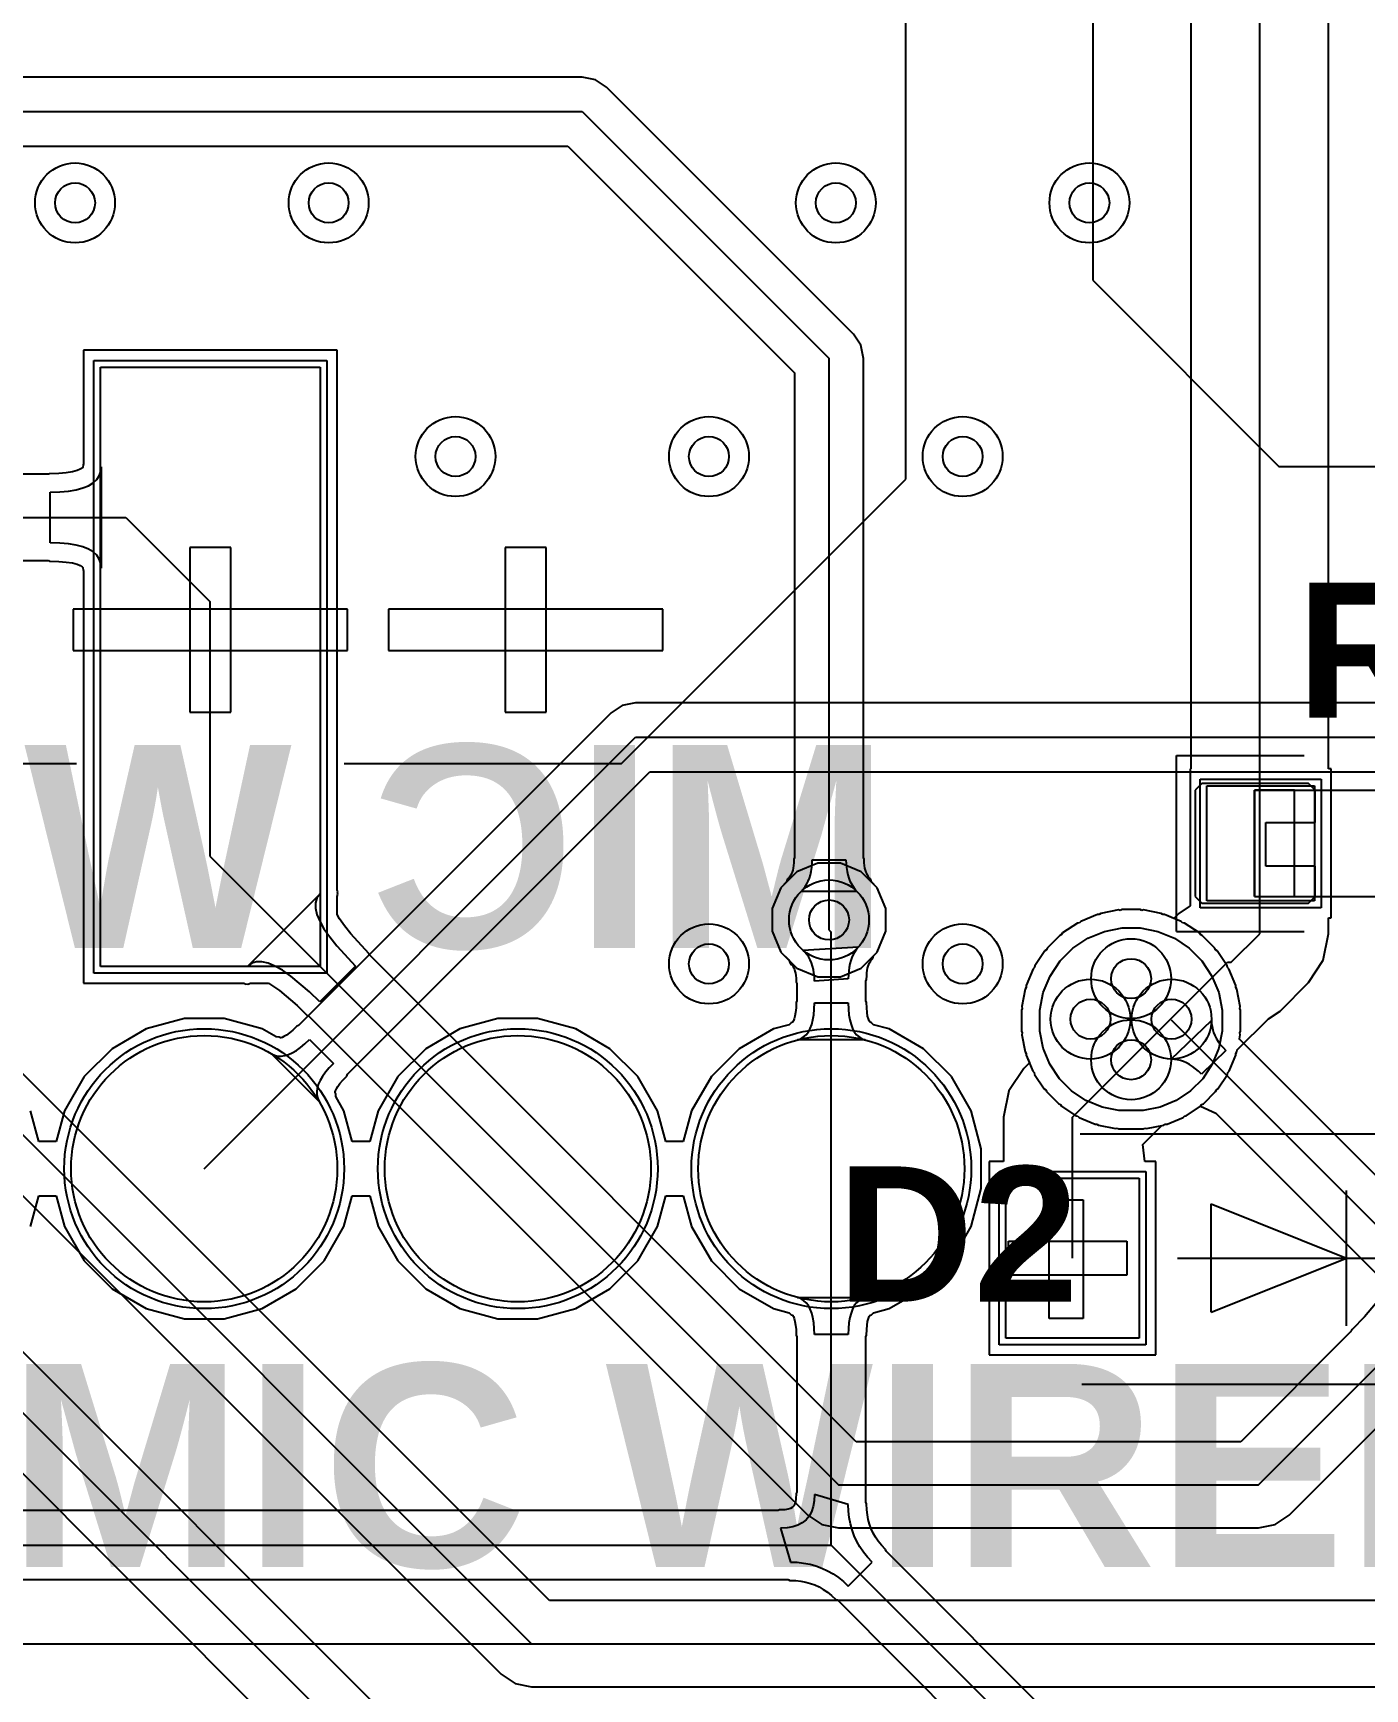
# Model space of a CAD drawing. Extents: x -53 to 82, y -68 to 38.
# Drawn here: x 57.34 to 67.35, y 6.24 to 18.67 of the extents above; entities that cross this region are included whole.
import ezdxf

# ---------------------------------------------------------------- set-up
doc = ezdxf.new("R2010")
doc.units = 0
for name, color, linetype in [('BOTTOM_LAYER', 5, 'CONTINUOUS'), ('BOTTOM_OVERLAY', 54, 'CONTINUOUS'), ('BOTTOM_PASTE', 16, 'CONTINUOUS'), ('BOTTOM_SOLDER', 6, 'CONTINUOUS'), ('MECHANICAL_15', 56, 'CONTINUOUS'), ('TOP_LAYER', 1, 'CONTINUOUS'), ('TOP_OVERLAY', 2, 'CONTINUOUS'), ('TOP_PASTE', 8, 'CONTINUOUS'), ('TOP_SOLDER', 216, 'CONTINUOUS')]:
    doc.layers.add(name, color=color, linetype=linetype)
doc.styles.add('ARIAL_BOLD', font='', dxfattribs={"height": 0.2})
doc.styles.get('ARIAL_BOLD').set_extended_font_data('Arial', bold=True)

msp = doc.modelspace()

# ---------------------------------------------------------------- linework, layer by layer
at = {"layer": 'BOTTOM_LAYER'}
for p, q in [((61.685, 13.569), (59.337, 11.221)), ((61.769, 13.625), (61.685, 13.569)), ((61.868, 13.645), (61.769, 13.625)), ((79.547, 13.645), (61.868, 13.645)), ((58.628, 10.146), (61.868, 13.386)), ((61.868, 13.386), (79.654, 13.386)), ((59.704, 10.855), (61.976, 13.127)), ((61.976, 13.127), (79.654, 13.127)), ((63.237, 12.441), (63.08, 12.376)), ((63.407, 12.441), (63.237, 12.441)), ((63.564, 12.376), (63.407, 12.441)), ((63.08, 12.376), (62.96, 12.256)), ((63.684, 12.256), (63.564, 12.376)), ((62.96, 12.256), (62.895, 12.099)), ((63.749, 12.099), (63.684, 12.256)), ((62.895, 12.099), (62.895, 11.929)), ((63.749, 11.929), (63.749, 12.099)), ((65.364, 12.063), (65.352, 12.055)), ((65.496, 12.089), (65.364, 12.063)), ((65.51, 12.086), (65.496, 12.089)), ((65.523, 12.092), (65.51, 12.086)), ((65.658, 12.092), (65.523, 12.092)), ((65.671, 12.086), (65.658, 12.092)), ((65.685, 12.089), (65.671, 12.086)), ((65.818, 12.063), (65.685, 12.089)), ((65.829, 12.055), (65.818, 12.063)), ((63.322, 11.938), (63.322, 12.014)), ((63.322, 11.938), (63.339, 11.921)), ((65.189, 11.991), (65.077, 11.916)), ((65.203, 11.993), (65.189, 11.991)), ((65.213, 12.003), (65.203, 11.993)), ((65.338, 12.055), (65.213, 12.003)), ((65.352, 12.055), (65.338, 12.055)), ((65.391, 11.928), (65.523, 11.954)), ((65.523, 11.954), (65.591, 11.954)), ((65.591, 11.954), (65.658, 11.954)), ((65.658, 11.954), (65.791, 11.928)), ((65.843, 12.055), (65.829, 12.055)), ((65.968, 12.003), (65.843, 12.055)), ((65.978, 11.993), (65.968, 12.003)), ((65.992, 11.991), (65.978, 11.993)), ((66.104, 11.916), (65.992, 11.991)), ((62.895, 11.929), (62.96, 11.772)), ((63.339, 10.146), (63.339, 11.921)), ((63.684, 11.772), (63.749, 11.929)), ((65.056, 11.898), (64.961, 11.803)), ((65.069, 11.904), (65.056, 11.898)), ((65.077, 11.916), (65.069, 11.904)), ((65.154, 11.801), (65.266, 11.876)), ((65.266, 11.876), (65.391, 11.928)), ((65.791, 11.928), (65.916, 11.876)), ((65.916, 11.876), (66.028, 11.801)), ((66.112, 11.904), (66.104, 11.916)), ((66.125, 11.898), (66.112, 11.904)), ((66.221, 11.803), (66.125, 11.898)), ((62.96, 11.772), (63.019, 11.714)), ((63.019, 11.714), (63.029, 11.689)), ((63.029, 11.689), (63.041, 11.678)), ((63.125, 11.788), (63.544, 11.812)), ((63.141, 11.772), (63.125, 11.788)), ((63.156, 11.754), (63.141, 11.772)), ((63.169, 11.735), (63.156, 11.754)), ((63.181, 11.714), (63.169, 11.735)), ((63.191, 11.692), (63.181, 11.714)), ((63.198, 11.668), (63.191, 11.692)), ((63.486, 11.709), (63.479, 11.684)), ((63.494, 11.733), (63.486, 11.709)), ((63.504, 11.755), (63.494, 11.733)), ((63.516, 11.775), (63.504, 11.755)), ((63.529, 11.795), (63.516, 11.775)), ((63.544, 11.812), (63.529, 11.795)), ((63.622, 11.68), (63.627, 11.692)), ((63.627, 11.692), (63.633, 11.702)), ((63.633, 11.702), (63.639, 11.712)), ((63.639, 11.712), (63.65, 11.725)), ((63.65, 11.725), (63.656, 11.744)), ((63.656, 11.744), (63.684, 11.772)), ((64.944, 11.782), (64.869, 11.67)), ((64.955, 11.79), (64.944, 11.782)), ((64.961, 11.803), (64.955, 11.79)), ((64.983, 11.593), (65.058, 11.706)), ((65.058, 11.706), (65.154, 11.801)), ((66.028, 11.801), (66.123, 11.706)), ((66.123, 11.706), (66.198, 11.593)), ((66.226, 11.79), (66.221, 11.803)), ((66.238, 11.782), (66.226, 11.79)), ((66.313, 11.67), (66.238, 11.782)), ((63.041, 11.678), (63.047, 11.671)), ((63.047, 11.671), (63.052, 11.663)), ((63.052, 11.663), (63.057, 11.654)), ((63.057, 11.654), (63.062, 11.643)), ((63.062, 11.643), (63.066, 11.63)), ((63.066, 11.63), (63.07, 11.615)), ((63.07, 11.615), (63.072, 11.597)), ((63.072, 11.597), (63.074, 11.577)), ((63.074, 11.577), (63.075, 11.551)), ((63.205, 11.642), (63.198, 11.668)), ((63.209, 11.615), (63.205, 11.642)), ((63.212, 11.586), (63.209, 11.615)), ((63.212, 11.555), (63.212, 11.586)), ((63.466, 11.571), (63.212, 11.555)), ((63.467, 11.602), (63.466, 11.571)), ((63.47, 11.631), (63.467, 11.602)), ((63.473, 11.658), (63.47, 11.631)), ((63.479, 11.684), (63.473, 11.658)), ((63.598, 11.555), (63.604, 11.568)), ((63.604, 11.568), (63.605, 11.594)), ((63.605, 11.594), (63.606, 11.616)), ((63.606, 11.616), (63.609, 11.635)), ((63.609, 11.635), (63.612, 11.652)), ((63.612, 11.652), (63.617, 11.667)), ((63.617, 11.667), (63.622, 11.68)), ((64.856, 11.646), (64.804, 11.521)), ((64.866, 11.656), (64.856, 11.646)), ((64.869, 11.67), (64.866, 11.656)), ((64.931, 11.469), (64.983, 11.593)), ((66.198, 11.593), (66.25, 11.469)), ((66.315, 11.656), (66.313, 11.67)), ((66.325, 11.646), (66.315, 11.656)), ((66.377, 11.521), (66.325, 11.646)), ((63.075, 11.551), (63.076, 11.549)), ((63.076, 11.549), (63.075, 11.546)), ((63.075, 11.546), (63.08, 11.536)), ((63.08, 11.536), (63.08, 11.407)), ((63.598, 11.407), (63.598, 11.555)), ((64.796, 11.495), (64.77, 11.363)), ((64.804, 11.507), (64.796, 11.495)), ((64.804, 11.521), (64.804, 11.507)), ((64.905, 11.336), (64.931, 11.469)), ((66.25, 11.469), (66.276, 11.336)), ((66.377, 11.507), (66.377, 11.521)), ((66.385, 11.495), (66.377, 11.507)), ((66.411, 11.363), (66.385, 11.495)), ((63.071, 11.319), (63.066, 11.292)), ((63.074, 11.353), (63.071, 11.319)), ((63.075, 11.395), (63.074, 11.353)), ((63.08, 11.407), (63.075, 11.395)), ((63.207, 11.302), (63.211, 11.345)), ((63.211, 11.345), (63.212, 11.392)), ((63.212, 11.392), (63.466, 11.392)), ((63.466, 11.392), (63.468, 11.345)), ((63.468, 11.345), (63.471, 11.302)), ((63.604, 11.395), (63.598, 11.407)), ((63.605, 11.353), (63.604, 11.395)), ((63.608, 11.319), (63.605, 11.353)), ((63.612, 11.292), (63.608, 11.319)), ((64.773, 11.349), (64.767, 11.336)), ((64.767, 11.336), (64.767, 11.178)), ((64.77, 11.363), (64.773, 11.349)), ((64.905, 11.269), (64.905, 11.336)), ((66.276, 11.336), (66.276, 11.269)), ((66.409, 11.349), (66.411, 11.363)), ((66.414, 11.336), (66.409, 11.349)), ((66.414, 11.178), (66.414, 11.336)), ((58.193, 11.196), (57.936, 11.047)), ((58.48, 11.273), (58.193, 11.196)), ((58.777, 11.273), (58.48, 11.273)), ((59.063, 11.196), (58.777, 11.273)), ((59.169, 11.135), (59.063, 11.196)), ((59.325, 11.216), (59.294, 11.187)), ((59.337, 11.221), (59.325, 11.216)), ((60.549, 11.196), (60.292, 11.047)), ((60.835, 11.273), (60.549, 11.196)), ((61.132, 11.273), (60.835, 11.273)), ((61.419, 11.196), (61.132, 11.273)), ((61.676, 11.047), (61.419, 11.196)), ((62.904, 11.196), (62.647, 11.047)), ((63.023, 11.227), (62.904, 11.196)), ((63.038, 11.242), (63.023, 11.227)), ((63.049, 11.246), (63.038, 11.242)), ((63.051, 11.249), (63.049, 11.246)), ((63.055, 11.257), (63.051, 11.249)), ((63.061, 11.271), (63.055, 11.257)), ((63.066, 11.292), (63.061, 11.271)), ((63.167, 11.173), (63.181, 11.199)), ((63.181, 11.199), (63.192, 11.229)), ((63.192, 11.229), (63.201, 11.263)), ((63.201, 11.263), (63.207, 11.302)), ((63.471, 11.302), (63.478, 11.263)), ((63.478, 11.263), (63.487, 11.229)), ((63.487, 11.229), (63.498, 11.199)), ((63.498, 11.199), (63.512, 11.173)), ((63.618, 11.271), (63.612, 11.292)), ((63.623, 11.257), (63.618, 11.271)), ((63.628, 11.249), (63.623, 11.257)), ((63.63, 11.246), (63.628, 11.249)), ((63.64, 11.242), (63.63, 11.246)), ((63.656, 11.227), (63.64, 11.242)), ((63.774, 11.196), (63.656, 11.227)), ((64.031, 11.047), (63.774, 11.196)), ((64.905, 11.243), (64.905, 11.269)), ((64.905, 11.243), (64.905, 11.243)), ((64.905, 11.178), (64.905, 11.243)), ((65.891, 11.264), (69.672, 7.484)), ((65.893, 10.969), (66.195, 11.26)), ((66.195, 11.26), (66.196, 11.237)), ((66.196, 11.237), (66.199, 11.213)), ((66.199, 11.213), (66.204, 11.19)), ((66.276, 11.269), (66.276, 11.269)), ((66.276, 11.269), (66.276, 11.243)), ((66.276, 11.243), (66.276, 11.178)), ((59.191, 11.134), (59.169, 11.135)), ((59.201, 11.129), (59.191, 11.134)), ((59.204, 11.129), (59.201, 11.129)), ((59.213, 11.132), (59.204, 11.129)), ((59.227, 11.138), (59.213, 11.132)), ((59.246, 11.149), (59.227, 11.138)), ((59.268, 11.165), (59.246, 11.149)), ((59.294, 11.187), (59.268, 11.165)), ((59.352, 11.057), (59.385, 11.084)), ((59.385, 11.084), (59.419, 11.116)), ((59.419, 11.116), (59.599, 10.937)), ((63.085, 11.113), (63.11, 11.122)), ((63.593, 11.113), (63.085, 11.113)), ((63.11, 11.122), (63.131, 11.135)), ((63.131, 11.135), (63.15, 11.152)), ((63.15, 11.152), (63.167, 11.173)), ((63.512, 11.173), (63.529, 11.152)), ((63.529, 11.152), (63.548, 11.135)), ((63.548, 11.135), (63.569, 11.122)), ((63.569, 11.122), (63.593, 11.113)), ((64.767, 11.178), (64.773, 11.165)), ((64.773, 11.165), (64.77, 11.151)), ((64.77, 11.151), (64.795, 11.024)), ((64.93, 11.051), (64.905, 11.178)), ((66.204, 11.19), (66.211, 11.168)), ((66.211, 11.168), (66.22, 11.145)), ((66.22, 11.145), (66.232, 11.122)), ((66.232, 11.122), (66.246, 11.1)), ((66.246, 11.1), (66.263, 11.077)), ((66.276, 11.178), (66.251, 11.051)), ((66.263, 11.077), (66.282, 11.055)), ((66.405, 11.12), (66.411, 11.151)), ((66.407, 11.115), (66.405, 11.12)), ((69.855, 7.667), (66.407, 11.115)), ((66.409, 11.165), (66.414, 11.178)), ((66.411, 11.151), (66.409, 11.165)), ((57.936, 11.047), (57.726, 10.838)), ((59.492, 10.65), (59.133, 11.009)), ((59.133, 11.009), (59.156, 10.998)), ((59.156, 10.998), (59.18, 10.992)), ((59.18, 10.992), (59.206, 10.991)), ((59.206, 10.991), (59.233, 10.995)), ((59.233, 10.995), (59.261, 11.003)), ((59.261, 11.003), (59.29, 11.016)), ((59.29, 11.016), (59.321, 11.034)), ((59.321, 11.034), (59.352, 11.057)), ((60.292, 11.047), (60.082, 10.838)), ((61.886, 10.838), (61.676, 11.047)), ((62.647, 11.047), (62.438, 10.838)), ((64.241, 10.838), (64.031, 11.047)), ((64.795, 11.024), (64.803, 11.012)), ((64.803, 11.012), (64.803, 10.998)), ((64.803, 10.998), (64.853, 10.878)), ((64.98, 10.93), (64.93, 11.051)), ((65.916, 10.967), (65.893, 10.969)), ((65.939, 10.964), (65.916, 10.967)), ((65.962, 10.958), (65.939, 10.964)), ((65.985, 10.95), (65.962, 10.958)), ((66.007, 10.94), (65.985, 10.95)), ((66.303, 11.033), (66.119, 10.857)), ((66.251, 11.051), (66.201, 10.93)), ((66.282, 11.055), (66.303, 11.033)), ((57.726, 10.838), (57.578, 10.581)), ((59.516, 10.838), (59.499, 10.808)), ((59.539, 10.87), (59.516, 10.838)), ((59.567, 10.903), (59.539, 10.87)), ((59.599, 10.937), (59.567, 10.903)), ((59.669, 10.811), (59.699, 10.842)), ((59.699, 10.842), (59.704, 10.855)), ((60.082, 10.838), (59.934, 10.581)), ((62.034, 10.581), (61.886, 10.838)), ((62.438, 10.838), (62.289, 10.581)), ((64.39, 10.581), (64.241, 10.838)), ((64.853, 10.878), (64.863, 10.868)), ((64.863, 10.868), (64.866, 10.854)), ((64.866, 10.854), (64.938, 10.746)), ((65.052, 10.822), (64.98, 10.93)), ((65.144, 10.73), (65.052, 10.822)), ((66.03, 10.928), (66.007, 10.94)), ((66.052, 10.914), (66.03, 10.928)), ((66.129, 10.822), (66.037, 10.73)), ((66.075, 10.897), (66.052, 10.914)), ((66.097, 10.878), (66.075, 10.897)), ((66.119, 10.857), (66.097, 10.878)), ((66.201, 10.93), (66.129, 10.822)), ((59.477, 10.75), (59.474, 10.723)), ((59.474, 10.723), (59.475, 10.698)), ((59.475, 10.698), (59.481, 10.673)), ((59.485, 10.778), (59.477, 10.75)), ((59.499, 10.808), (59.485, 10.778)), ((59.612, 10.722), (59.615, 10.73)), ((59.612, 10.718), (59.612, 10.722)), ((59.616, 10.708), (59.612, 10.718)), ((59.615, 10.73), (59.621, 10.745)), ((59.617, 10.687), (59.616, 10.708)), ((59.621, 10.745), (59.632, 10.763)), ((59.632, 10.763), (59.648, 10.786)), ((59.648, 10.786), (59.669, 10.811)), ((64.938, 10.746), (64.95, 10.738)), ((64.95, 10.738), (64.955, 10.725)), ((64.955, 10.725), (65.047, 10.633)), ((65.252, 10.658), (65.144, 10.73)), ((66.037, 10.73), (65.929, 10.658)), ((57.385, 10.35), (57.323, 10.581)), ((57.578, 10.581), (57.516, 10.35)), ((59.481, 10.673), (59.492, 10.65)), ((59.678, 10.581), (59.617, 10.687)), ((59.74, 10.35), (59.678, 10.581)), ((59.934, 10.581), (59.872, 10.35)), ((62.096, 10.35), (62.034, 10.581)), ((62.289, 10.581), (62.227, 10.35)), ((64.466, 10.294), (64.39, 10.581)), ((65.047, 10.633), (65.06, 10.628)), ((65.06, 10.628), (65.068, 10.616)), ((65.068, 10.616), (65.176, 10.544)), ((65.373, 10.608), (65.252, 10.658)), ((65.5, 10.583), (65.373, 10.608)), ((65.565, 10.583), (65.5, 10.583)), ((65.616, 10.583), (65.565, 10.583)), ((65.681, 10.583), (65.616, 10.583)), ((65.616, 10.583), (65.616, 10.583)), ((65.809, 10.608), (65.681, 10.583)), ((65.929, 10.658), (65.809, 10.608)), ((66.005, 10.544), (66.113, 10.616)), ((66.113, 10.616), (66.228, 10.562)), ((65.176, 10.544), (65.19, 10.541)), ((65.19, 10.541), (65.2, 10.531)), ((65.2, 10.531), (65.32, 10.481)), ((65.32, 10.481), (65.334, 10.481)), ((65.334, 10.481), (65.346, 10.473)), ((65.346, 10.473), (65.473, 10.448)), ((65.473, 10.448), (65.487, 10.451)), ((65.487, 10.451), (65.5, 10.445)), ((65.5, 10.445), (65.681, 10.445)), ((65.681, 10.445), (65.694, 10.451)), ((65.694, 10.451), (65.708, 10.448)), ((65.708, 10.448), (65.836, 10.473)), ((65.836, 10.473), (65.847, 10.481)), ((65.847, 10.481), (65.861, 10.481)), ((65.861, 10.481), (65.982, 10.531)), ((65.982, 10.531), (65.991, 10.541)), ((65.991, 10.541), (66.005, 10.544)), ((66.228, 10.562), (69.413, 7.376)), ((57.516, 10.35), (57.385, 10.35)), ((59.872, 10.35), (59.74, 10.35)), ((62.227, 10.35), (62.096, 10.35)), ((64.466, 9.997), (64.466, 10.294)), ((63.339, 7.319), (63.339, 10.146)), ((64.39, 9.711), (64.466, 9.997)), ((57.323, 9.711), (57.385, 9.941)), ((57.385, 9.941), (57.516, 9.941)), ((57.516, 9.941), (57.578, 9.711)), ((59.678, 9.711), (59.74, 9.941)), ((59.74, 9.941), (59.872, 9.941)), ((59.872, 9.941), (59.934, 9.711)), ((62.034, 9.711), (62.096, 9.941)), ((62.096, 9.941), (62.227, 9.941)), ((62.227, 9.941), (62.289, 9.711)), ((57.578, 9.711), (57.726, 9.454)), ((59.53, 9.454), (59.678, 9.711)), ((59.934, 9.711), (60.082, 9.454)), ((61.886, 9.454), (62.034, 9.711)), ((62.289, 9.711), (62.438, 9.454)), ((64.241, 9.454), (64.39, 9.711)), ((57.726, 9.454), (57.936, 9.244)), ((59.32, 9.244), (59.53, 9.454)), ((60.082, 9.454), (60.292, 9.244)), ((61.676, 9.244), (61.886, 9.454)), ((62.438, 9.454), (62.647, 9.244)), ((64.031, 9.244), (64.241, 9.454)), ((57.936, 9.244), (58.193, 9.095)), ((59.063, 9.095), (59.32, 9.244)), ((60.292, 9.244), (60.549, 9.095)), ((61.419, 9.095), (61.676, 9.244)), ((62.647, 9.244), (62.904, 9.095)), ((63.774, 9.095), (64.031, 9.244)), ((58.193, 9.095), (58.48, 9.019)), ((58.777, 9.019), (59.063, 9.095)), ((60.549, 9.095), (60.835, 9.019)), ((61.132, 9.019), (61.419, 9.095)), ((62.904, 9.095), (63.023, 9.064)), ((63.11, 9.17), (63.085, 9.178)), ((63.085, 9.178), (63.593, 9.178)), ((63.131, 9.157), (63.11, 9.17)), ((63.15, 9.139), (63.131, 9.157)), ((63.167, 9.118), (63.15, 9.139)), ((63.181, 9.092), (63.167, 9.118)), ((63.192, 9.062), (63.181, 9.092)), ((63.498, 9.092), (63.487, 9.062)), ((63.512, 9.118), (63.498, 9.092)), ((63.529, 9.139), (63.512, 9.118)), ((63.548, 9.157), (63.529, 9.139)), ((63.569, 9.17), (63.548, 9.157)), ((63.593, 9.178), (63.569, 9.17)), ((63.656, 9.064), (63.774, 9.095)), ((58.48, 9.019), (58.777, 9.019)), ((60.835, 9.019), (61.132, 9.019)), ((63.023, 9.064), (63.038, 9.049)), ((63.038, 9.049), (63.049, 9.045)), ((63.049, 9.045), (63.051, 9.043)), ((63.051, 9.043), (63.055, 9.035)), ((63.055, 9.035), (63.061, 9.02)), ((63.061, 9.02), (63.066, 8.999)), ((63.066, 8.999), (63.071, 8.972)), ((63.071, 8.972), (63.074, 8.939)), ((63.201, 9.028), (63.192, 9.062)), ((63.207, 8.989), (63.201, 9.028)), ((63.211, 8.947), (63.207, 8.989)), ((63.471, 8.989), (63.468, 8.947)), ((63.478, 9.028), (63.471, 8.989)), ((63.487, 9.062), (63.478, 9.028)), ((63.605, 8.939), (63.608, 8.972)), ((63.608, 8.972), (63.612, 8.999)), ((63.612, 8.999), (63.618, 9.02)), ((63.618, 9.02), (63.623, 9.035)), ((63.623, 9.035), (63.628, 9.043)), ((63.628, 9.043), (63.63, 9.045)), ((63.63, 9.045), (63.64, 9.049)), ((63.64, 9.049), (63.656, 9.064)), ((63.074, 8.939), (63.075, 8.896)), ((63.075, 8.896), (63.08, 8.884)), ((63.08, 8.884), (63.08, 7.718)), ((63.212, 8.9), (63.211, 8.947)), ((63.466, 8.9), (63.212, 8.9)), ((63.468, 8.947), (63.466, 8.9)), ((63.598, 8.884), (63.604, 8.896)), ((63.598, 7.642), (63.598, 8.884)), ((63.604, 8.896), (63.605, 8.939)), ((63.08, 7.718), (63.075, 7.707)), ((63.016, 7.589), (62.991, 7.585)), ((63.033, 7.595), (63.016, 7.589)), ((63.044, 7.601), (63.033, 7.595)), ((63.051, 7.607), (63.044, 7.601)), ((63.057, 7.614), (63.051, 7.607)), ((63.063, 7.625), (63.057, 7.614)), ((63.069, 7.642), (63.063, 7.625)), ((63.073, 7.667), (63.069, 7.642)), ((63.075, 7.707), (63.073, 7.667)), ((63.202, 7.608), (63.19, 7.57)), ((63.21, 7.651), (63.202, 7.608)), ((63.212, 7.7), (63.21, 7.651)), ((63.466, 7.625), (63.212, 7.7)), ((63.468, 7.575), (63.466, 7.625)), ((63.604, 7.63), (63.598, 7.642)), ((63.605, 7.585), (63.604, 7.63)), ((63.61, 7.547), (63.605, 7.585)), ((62.94, 7.578), (56.95, 7.578)), ((62.951, 7.583), (62.94, 7.578)), ((62.991, 7.585), (62.951, 7.583)), ((63.088, 7.468), (63.05, 7.456)), ((63.121, 7.486), (63.088, 7.468)), ((63.149, 7.509), (63.121, 7.486)), ((63.172, 7.537), (63.149, 7.509)), ((63.19, 7.57), (63.172, 7.537)), ((63.474, 7.527), (63.468, 7.575)), ((63.483, 7.479), (63.474, 7.527)), ((63.495, 7.434), (63.483, 7.479)), ((63.617, 7.511), (63.61, 7.547)), ((63.626, 7.476), (63.617, 7.511)), ((63.638, 7.442), (63.626, 7.476)), ((63.007, 7.448), (62.958, 7.446)), ((62.958, 7.446), (63.033, 7.192)), ((63.05, 7.456), (63.007, 7.448)), ((63.511, 7.39), (63.495, 7.434)), ((63.531, 7.347), (63.511, 7.39)), ((63.554, 7.306), (63.531, 7.347)), ((63.653, 7.41), (63.638, 7.442)), ((63.671, 7.379), (63.653, 7.41)), ((63.692, 7.348), (63.671, 7.379)), ((63.716, 7.318), (63.692, 7.348)), ((56.95, 7.319), (63.339, 7.319)), ((63.339, 7.319), (66.04, 4.618)), ((63.581, 7.266), (63.554, 7.306)), ((63.612, 7.228), (63.581, 7.266)), ((63.646, 7.192), (63.612, 7.228)), ((63.747, 7.285), (63.716, 7.318)), ((63.751, 7.273), (63.747, 7.285)), ((65.326, 5.698), (63.751, 7.273)), ((63.033, 7.192), (63.083, 7.19)), ((63.083, 7.19), (63.131, 7.184)), ((63.131, 7.184), (63.179, 7.175)), ((63.179, 7.175), (63.224, 7.163)), ((63.224, 7.163), (63.268, 7.147)), ((63.268, 7.147), (63.311, 7.127)), ((63.311, 7.127), (63.352, 7.104)), ((63.352, 7.104), (63.392, 7.077)), ((63.466, 7.012), (63.646, 7.192)), ((57.057, 7.06), (63.016, 7.06)), ((63.016, 7.06), (63.028, 7.054)), ((63.028, 7.054), (63.073, 7.053)), ((63.073, 7.053), (63.111, 7.048)), ((63.111, 7.048), (63.147, 7.041)), ((63.147, 7.041), (63.182, 7.032)), ((63.182, 7.032), (63.216, 7.02)), ((63.216, 7.02), (63.248, 7.005)), ((63.248, 7.005), (63.279, 6.987)), ((63.279, 6.987), (63.31, 6.966)), ((63.31, 6.966), (63.34, 6.942)), ((63.392, 7.077), (63.43, 7.046)), ((63.43, 7.046), (63.466, 7.012)), ((63.34, 6.942), (63.373, 6.911)), ((63.373, 6.911), (63.385, 6.907)), ((63.385, 6.907), (64.958, 5.333))]:
    msp.add_line(p, q, dxfattribs=at)
for centre, radius in [((57.658, 17.399), 0.3), ((59.563, 17.399), 0.3), ((63.373, 17.399), 0.3), ((65.278, 17.399), 0.3), ((57.658, 17.399), 0.15), ((59.563, 17.399), 0.15), ((63.373, 17.399), 0.15), ((65.278, 17.399), 0.15), ((60.516, 15.494), 0.3), ((62.42, 15.494), 0.3), ((64.326, 15.494), 0.3), ((60.516, 15.494), 0.15), ((62.42, 15.494), 0.15), ((64.326, 15.494), 0.15), ((63.322, 12.014), 0.3), ((63.322, 12.014), 0.15), ((62.42, 11.684), 0.3), ((64.326, 11.684), 0.3), ((62.42, 11.684), 0.15), ((64.326, 11.684), 0.15), ((65.591, 11.573), 0.3), ((65.591, 11.573), 0.15), ((65.286, 11.269), 0.3), ((65.895, 11.269), 0.3), ((65.286, 11.269), 0.15), ((65.895, 11.269), 0.15), ((65.591, 10.964), 0.3), ((58.628, 10.146), 1), ((60.984, 10.146), 1), ((63.339, 10.146), 1), ((65.591, 10.964), 0.15)]:
    msp.add_circle(centre, radius, dxfattribs=at)
at = {"layer": 'BOTTOM_PASTE'}
for centre in [(58.628, 10.146), (60.984, 10.146), (63.339, 10.146)]:
    msp.add_circle(centre, 1, dxfattribs=at)
at = {"layer": 'BOTTOM_SOLDER'}
for centre in [(58.628, 10.146), (60.984, 10.146), (63.339, 10.146)]:
    msp.add_circle(centre, 1.051, dxfattribs=at)
at = {"layer": 'MECHANICAL_15'}
for p, q in [((58.519, 14.81), (58.519, 13.574)), ((58.829, 14.81), (58.519, 14.81)), ((58.829, 13.574), (58.829, 14.81)), ((57.644, 14.347), (57.644, 14.037)), ((59.704, 14.347), (57.644, 14.347)), ((59.704, 14.037), (59.704, 14.347)), ((57.644, 14.037), (59.704, 14.037)), ((58.519, 13.574), (58.829, 13.574)), ((66.518, 12.989), (68.118, 12.989)), ((66.518, 12.189), (66.518, 12.989)), ((66.518, 12.989), (66.518, 12.989)), ((66.518, 12.989), (66.518, 12.189)), ((66.818, 12.989), (66.518, 12.989)), ((66.818, 12.189), (66.818, 12.989)), ((66.518, 12.189), (68.118, 12.189)), ((66.518, 12.189), (66.818, 12.189)), ((64.976, 9.911), (65.23, 9.911)), ((64.976, 9.022), (64.976, 9.911)), ((65.23, 9.911), (65.23, 9.022)), ((64.669, 9.347), (64.669, 9.601)), ((64.669, 9.601), (65.558, 9.601)), ((65.558, 9.601), (65.558, 9.347)), ((65.558, 9.347), (64.669, 9.347)), ((65.23, 9.022), (64.976, 9.022))]:
    msp.add_line(p, q, dxfattribs=at)
at = {"layer": 'TOP_LAYER'}
for p, q in [((66.557, 11.909), (66.557, 23.275)), ((67.075, 13.148), (67.075, 23.06)), ((66.039, 22.757), (66.039, 13.148)), ((61.468, 18.344), (56.851, 18.344)), ((61.567, 18.324), (61.468, 18.344)), ((61.651, 18.268), (61.567, 18.324)), ((63.505, 16.414), (61.651, 18.268)), ((56.744, 18.085), (61.468, 18.085)), ((61.468, 18.085), (63.322, 16.231)), ((56.744, 17.826), (61.361, 17.826)), ((61.361, 17.826), (63.063, 16.123)), ((63.561, 16.33), (63.505, 16.414)), ((59.626, 16.292), (57.722, 16.292)), ((57.722, 16.292), (57.722, 15.439)), ((59.626, 12.238), (59.626, 16.292)), ((63.581, 16.231), (63.561, 16.33)), ((57.849, 11.665), (57.849, 16.165)), ((57.849, 16.165), (59.499, 16.165)), ((59.499, 16.165), (59.499, 11.665)), ((63.322, 12.014), (63.322, 16.231)), ((63.581, 12.482), (63.581, 16.231)), ((63.063, 16.123), (63.063, 12.482)), ((57.718, 15.432), (57.716, 15.412)), ((57.722, 15.439), (57.718, 15.432)), ((57.458, 15.361), (55.35, 15.361)), ((57.467, 15.365), (57.458, 15.361)), ((57.536, 15.367), (57.467, 15.365)), ((57.592, 15.371), (57.536, 15.367)), ((57.638, 15.379), (57.592, 15.371)), ((57.673, 15.388), (57.638, 15.379)), ((57.697, 15.398), (57.673, 15.388)), ((57.711, 15.406), (57.697, 15.398)), ((57.715, 15.411), (57.711, 15.406)), ((57.716, 15.412), (57.715, 15.411)), ((57.716, 15.412), (57.716, 15.412)), ((57.759, 15.275), (57.794, 15.296)), ((57.794, 15.296), (57.821, 15.321)), ((57.821, 15.321), (57.84, 15.349)), ((57.84, 15.349), (57.851, 15.382)), ((57.851, 15.382), (57.855, 15.418)), ((57.855, 15.418), (57.855, 14.656)), ((57.471, 15.227), (57.544, 15.229)), ((57.471, 14.846), (57.471, 15.227)), ((57.544, 15.229), (57.609, 15.235)), ((57.609, 15.235), (57.667, 15.244)), ((57.667, 15.244), (57.717, 15.258)), ((57.717, 15.258), (57.759, 15.275)), ((54.28, 15.037), (58.039, 15.037)), ((58.039, 15.037), (58.674, 14.402)), ((57.544, 14.844), (57.471, 14.846)), ((57.609, 14.839), (57.544, 14.844)), ((57.667, 14.829), (57.609, 14.839)), ((57.717, 14.816), (57.667, 14.829)), ((57.759, 14.799), (57.717, 14.816)), ((57.794, 14.778), (57.759, 14.799)), ((55.342, 14.713), (57.458, 14.713)), ((57.458, 14.713), (57.467, 14.709)), ((57.467, 14.709), (57.536, 14.707)), ((57.536, 14.707), (57.592, 14.702)), ((57.592, 14.702), (57.638, 14.695)), ((57.638, 14.695), (57.673, 14.685)), ((57.673, 14.685), (57.697, 14.675)), ((57.697, 14.675), (57.711, 14.667)), ((57.821, 14.753), (57.794, 14.778)), ((57.84, 14.724), (57.821, 14.753)), ((57.851, 14.692), (57.84, 14.724)), ((57.855, 14.656), (57.851, 14.692)), ((57.711, 14.667), (57.715, 14.663)), ((57.715, 14.663), (57.716, 14.662)), ((57.716, 14.662), (57.716, 14.661)), ((57.716, 14.661), (57.718, 14.641)), ((57.718, 14.641), (57.722, 14.635)), ((57.722, 14.635), (57.722, 11.538)), ((58.674, 13.915), (58.674, 14.402)), ((61.222, 6.902), (53.848, 14.275)), ((53.619, 14.046), (61.088, 6.578)), ((58.674, 12.49), (58.674, 13.915)), ((53.485, 13.722), (60.859, 6.349)), ((66.039, 13.148), (66.034, 13.148)), ((66.034, 13.148), (66.034, 12.12)), ((67.095, 13.148), (67.075, 13.148)), ((67.095, 12.03), (67.095, 13.148)), ((66.161, 12.157), (66.161, 13.021)), ((66.161, 13.021), (66.968, 13.021)), ((66.968, 13.021), (66.968, 12.157)), ((58.674, 12.49), (63.392, 7.772)), ((63.057, 12.443), (63.055, 12.423)), ((63.058, 12.47), (63.057, 12.443)), ((63.063, 12.482), (63.058, 12.47)), ((63.192, 12.407), (63.194, 12.436)), ((63.194, 12.436), (63.195, 12.466)), ((63.195, 12.466), (63.449, 12.466)), ((63.449, 12.466), (63.45, 12.436)), ((63.45, 12.436), (63.453, 12.407)), ((63.587, 12.47), (63.581, 12.482)), ((63.587, 12.443), (63.587, 12.47)), ((63.589, 12.423), (63.587, 12.443)), ((63.011, 12.322), (63.003, 12.299)), ((63.023, 12.334), (63.011, 12.322)), ((63.029, 12.342), (63.023, 12.334)), ((63.034, 12.351), (63.029, 12.342)), ((63.04, 12.362), (63.034, 12.351)), ((63.045, 12.374), (63.04, 12.362)), ((63.049, 12.388), (63.045, 12.374)), ((63.053, 12.404), (63.049, 12.388)), ((63.055, 12.423), (63.053, 12.404)), ((63.165, 12.305), (63.174, 12.329)), ((63.174, 12.329), (63.182, 12.353)), ((63.182, 12.353), (63.188, 12.379)), ((63.188, 12.379), (63.192, 12.407)), ((63.453, 12.407), (63.457, 12.379)), ((63.457, 12.379), (63.462, 12.353)), ((63.462, 12.353), (63.47, 12.329)), ((63.47, 12.329), (63.479, 12.305)), ((63.592, 12.404), (63.589, 12.423)), ((63.595, 12.388), (63.592, 12.404)), ((63.6, 12.374), (63.595, 12.388)), ((63.605, 12.362), (63.6, 12.374)), ((63.61, 12.351), (63.605, 12.362)), ((63.616, 12.342), (63.61, 12.351)), ((63.622, 12.334), (63.616, 12.342)), ((63.633, 12.322), (63.622, 12.334)), ((63.642, 12.299), (63.633, 12.322)), ((58.957, 11.668), (59.496, 12.207)), ((59.496, 12.207), (59.474, 12.177)), ((59.632, 12.228), (59.626, 12.238)), ((59.626, 12.189), (59.633, 12.207)), ((59.626, 12.054), (59.626, 12.189)), ((59.629, 12.217), (59.632, 12.228)), ((59.633, 12.207), (59.629, 12.217)), ((62.96, 12.256), (62.895, 12.099)), ((63.003, 12.299), (62.96, 12.256)), ((63.112, 12.228), (63.128, 12.245)), ((63.532, 12.228), (63.112, 12.228)), ((63.128, 12.245), (63.142, 12.264)), ((63.142, 12.264), (63.155, 12.284)), ((63.155, 12.284), (63.165, 12.305)), ((63.479, 12.305), (63.49, 12.284)), ((63.49, 12.284), (63.502, 12.264)), ((63.502, 12.264), (63.516, 12.245)), ((63.516, 12.245), (63.532, 12.228)), ((63.684, 12.256), (63.642, 12.299)), ((63.749, 12.099), (63.684, 12.256)), ((59.474, 12.177), (59.464, 12.142)), ((59.464, 12.142), (59.464, 12.102)), ((59.464, 12.102), (59.474, 12.056)), ((62.895, 12.099), (62.895, 11.929)), ((63.749, 11.929), (63.749, 12.099)), ((65.364, 12.063), (65.352, 12.055)), ((65.496, 12.089), (65.364, 12.063)), ((65.51, 12.086), (65.496, 12.089)), ((65.523, 12.092), (65.51, 12.086)), ((65.658, 12.092), (65.523, 12.092)), ((65.671, 12.086), (65.658, 12.092)), ((65.685, 12.089), (65.671, 12.086)), ((65.818, 12.063), (65.685, 12.089)), ((65.829, 12.055), (65.818, 12.063)), ((65.949, 12.063), (65.913, 12.026)), ((66.034, 12.12), (65.949, 12.063)), ((66.968, 12.157), (66.161, 12.157)), ((59.474, 12.056), (59.496, 12.005)), ((59.496, 12.005), (59.528, 11.948)), ((59.528, 11.948), (59.571, 11.886)), ((59.645, 12.022), (59.626, 12.054)), ((59.682, 11.969), (59.645, 12.022)), ((59.729, 11.909), (59.682, 11.969)), ((65.189, 11.991), (65.077, 11.916)), ((65.203, 11.993), (65.189, 11.991)), ((65.213, 12.003), (65.203, 11.993)), ((65.338, 12.055), (65.213, 12.003)), ((65.352, 12.055), (65.338, 12.055)), ((65.391, 11.928), (65.523, 11.954)), ((65.523, 11.954), (65.591, 11.954)), ((65.591, 11.954), (65.658, 11.954)), ((65.658, 11.954), (65.791, 11.928)), ((65.843, 12.055), (65.829, 12.055)), ((65.913, 12.026), (65.843, 12.055)), ((67.075, 11.909), (67.075, 12.03)), ((67.075, 12.03), (67.095, 12.03)), ((59.571, 11.886), (59.625, 11.819)), ((59.625, 11.819), (59.765, 11.668)), ((59.866, 11.762), (59.729, 11.909)), ((62.895, 11.929), (62.96, 11.772)), ((63.684, 11.772), (63.749, 11.929)), ((65.056, 11.898), (64.961, 11.803)), ((65.069, 11.904), (65.056, 11.898)), ((65.077, 11.916), (65.069, 11.904)), ((65.154, 11.801), (65.266, 11.876)), ((65.266, 11.876), (65.391, 11.928)), ((65.791, 11.928), (65.916, 11.876)), ((65.916, 11.876), (66.028, 11.801)), ((66.344, 11.696), (66.557, 11.909)), ((67.035, 11.711), (67.075, 11.909)), ((58.987, 11.69), (58.957, 11.668)), ((59.022, 11.7), (58.987, 11.69)), ((59.062, 11.7), (59.022, 11.7)), ((59.108, 11.69), (59.062, 11.7)), ((59.159, 11.668), (59.108, 11.69)), ((59.87, 11.752), (59.866, 11.762)), ((63.526, 8.096), (59.87, 11.752)), ((62.96, 11.772), (63.08, 11.652)), ((63.564, 11.652), (63.684, 11.772)), ((64.944, 11.782), (64.869, 11.67)), ((64.955, 11.79), (64.944, 11.782)), ((64.961, 11.803), (64.955, 11.79)), ((64.983, 11.593), (65.058, 11.706)), ((65.058, 11.706), (65.154, 11.801)), ((65.151, 10.532), (66.315, 11.696)), ((66.028, 11.801), (66.123, 11.706)), ((66.123, 11.706), (66.198, 11.593)), ((66.315, 11.696), (66.344, 11.696)), ((66.923, 11.543), (67.035, 11.711)), ((59.499, 11.665), (57.849, 11.665)), ((59.216, 11.636), (59.159, 11.668)), ((59.278, 11.593), (59.216, 11.636)), ((59.418, 11.474), (59.278, 11.593)), ((59.765, 11.668), (59.496, 11.399)), ((63.08, 11.652), (63.237, 11.587)), ((63.237, 11.587), (63.407, 11.587)), ((63.407, 11.587), (63.564, 11.652)), ((64.856, 11.646), (64.804, 11.521)), ((64.866, 11.656), (64.856, 11.646)), ((64.869, 11.67), (64.866, 11.656)), ((64.931, 11.469), (64.983, 11.593)), ((66.198, 11.593), (66.25, 11.469)), ((57.722, 11.538), (58.926, 11.538)), ((58.926, 11.538), (58.936, 11.532)), ((58.936, 11.532), (58.947, 11.535)), ((58.947, 11.535), (58.957, 11.531)), ((58.957, 11.531), (58.975, 11.538)), ((58.975, 11.538), (59.11, 11.538)), ((59.11, 11.538), (59.142, 11.519)), ((59.142, 11.519), (59.194, 11.483)), ((59.194, 11.483), (59.326, 11.372)), ((59.496, 11.399), (59.418, 11.474)), ((64.796, 11.495), (64.77, 11.363)), ((64.804, 11.507), (64.796, 11.495)), ((64.804, 11.521), (64.804, 11.507)), ((64.905, 11.336), (64.931, 11.469)), ((66.25, 11.469), (66.276, 11.336)), ((66.71, 11.33), (66.923, 11.543)), ((66.923, 11.543), (66.923, 11.543)), ((59.326, 11.372), (59.4, 11.3)), ((64.773, 11.349), (64.767, 11.336)), ((64.767, 11.336), (64.767, 11.178)), ((64.77, 11.363), (64.773, 11.349)), ((64.905, 11.269), (64.905, 11.336)), ((66.276, 11.336), (66.276, 11.269)), ((66.623, 11.272), (66.71, 11.33)), ((59.4, 11.3), (59.41, 11.296)), ((59.41, 11.296), (63.163, 7.543)), ((64.905, 11.243), (64.905, 11.269)), ((64.905, 11.243), (64.905, 11.243)), ((64.905, 11.178), (64.905, 11.243)), ((66.276, 11.269), (66.276, 11.269)), ((66.276, 11.269), (66.276, 11.243)), ((66.276, 11.243), (66.276, 11.178)), ((66.389, 11.038), (66.623, 11.272)), ((64.767, 11.178), (64.773, 11.165)), ((64.773, 11.165), (64.77, 11.151)), ((64.77, 11.151), (64.795, 11.024)), ((64.93, 11.051), (64.905, 11.178)), ((66.276, 11.178), (66.251, 11.051)), ((64.795, 11.024), (64.803, 11.012)), ((64.803, 11.012), (64.803, 10.998)), ((64.803, 10.998), (64.827, 10.941)), ((64.98, 10.93), (64.93, 11.051)), ((66.251, 11.051), (66.201, 10.93)), ((66.328, 10.878), (66.378, 10.998)), ((66.378, 11.012), (66.386, 11.024)), ((66.378, 10.998), (66.378, 11.012)), ((66.386, 11.024), (66.389, 11.038)), ((64.785, 10.899), (64.672, 10.731)), ((64.827, 10.941), (64.785, 10.899)), ((65.052, 10.822), (64.98, 10.93)), ((65.144, 10.73), (65.052, 10.822)), ((66.129, 10.822), (66.037, 10.73)), ((66.201, 10.93), (66.129, 10.822)), ((66.243, 10.746), (66.316, 10.854)), ((66.316, 10.854), (66.318, 10.868)), ((66.318, 10.868), (66.328, 10.878)), ((64.672, 10.731), (64.633, 10.532)), ((65.252, 10.658), (65.144, 10.73)), ((66.037, 10.73), (65.929, 10.658)), ((66.134, 10.633), (66.226, 10.725)), ((66.226, 10.725), (66.232, 10.738)), ((66.232, 10.738), (66.243, 10.746)), ((65.373, 10.608), (65.252, 10.658)), ((65.5, 10.583), (65.373, 10.608)), ((65.565, 10.583), (65.5, 10.583)), ((65.616, 10.583), (65.565, 10.583)), ((65.681, 10.583), (65.616, 10.583)), ((65.616, 10.583), (65.616, 10.583)), ((65.809, 10.608), (65.681, 10.583)), ((65.929, 10.658), (65.809, 10.608)), ((66.005, 10.544), (66.113, 10.616)), ((66.113, 10.616), (66.121, 10.628)), ((66.121, 10.628), (66.134, 10.633)), ((64.633, 10.532), (64.633, 10.201)), ((65.151, 9.474), (65.151, 10.532)), ((65.679, 10.328), (65.822, 10.471)), ((65.822, 10.471), (65.836, 10.473)), ((65.836, 10.473), (65.847, 10.481)), ((65.847, 10.481), (65.861, 10.481)), ((65.861, 10.481), (65.982, 10.531)), ((65.982, 10.531), (65.991, 10.541)), ((65.991, 10.541), (66.005, 10.544)), ((65.694, 10.201), (65.679, 10.328)), ((64.633, 10.201), (64.524, 10.201)), ((64.524, 10.201), (64.524, 8.747)), ((65.778, 10.201), (65.694, 10.201)), ((65.778, 8.747), (65.778, 10.201)), ((64.651, 8.874), (64.651, 10.074)), ((64.651, 10.074), (65.651, 10.074)), ((65.651, 10.074), (65.651, 8.874)), ((60.363, 5.673), (56.418, 9.618)), ((56.189, 9.389), (60.96, 4.618)), ((67.552, 9.28), (67.345, 9.034)), ((56.055, 9.066), (59.905, 5.215)), ((66.549, 7.772), (67.841, 9.065)), ((67.345, 9.034), (67.251, 8.938)), ((65.651, 8.874), (64.651, 8.874)), ((67.239, 8.92), (66.415, 8.096)), ((67.241, 8.927), (67.239, 8.92)), ((67.248, 8.931), (67.241, 8.927)), ((67.251, 8.938), (67.248, 8.931)), ((64.524, 8.747), (65.778, 8.747)), ((66.778, 7.543), (67.738, 8.504)), ((66.415, 8.096), (63.526, 8.096)), ((63.392, 7.772), (66.549, 7.772)), ((63.163, 7.543), (63.268, 7.473)), ((63.268, 7.473), (63.392, 7.449)), ((66.549, 7.449), (66.673, 7.473)), ((66.673, 7.473), (66.778, 7.543)), ((63.392, 7.449), (66.549, 7.449)), ((71.707, 6.902), (61.222, 6.902)), ((61.088, 6.578), (72.187, 6.578)), ((60.859, 6.349), (60.964, 6.279)), ((60.964, 6.279), (61.088, 6.254)), ((61.088, 6.254), (71.707, 6.254))]:
    msp.add_line(p, q, dxfattribs=at)
for centre, radius in [((57.658, 17.399), 0.3), ((59.563, 17.399), 0.3), ((63.373, 17.399), 0.3), ((65.278, 17.399), 0.3), ((57.658, 17.399), 0.15), ((59.563, 17.399), 0.15), ((63.373, 17.399), 0.15), ((65.278, 17.399), 0.15), ((60.516, 15.494), 0.3), ((62.42, 15.494), 0.3), ((64.326, 15.494), 0.3), ((60.516, 15.494), 0.15), ((62.42, 15.494), 0.15), ((64.326, 15.494), 0.15), ((63.322, 12.014), 0.3), ((63.322, 12.014), 0.15), ((62.42, 11.684), 0.3), ((64.326, 11.684), 0.3), ((62.42, 11.684), 0.15), ((64.326, 11.684), 0.15), ((65.591, 11.573), 0.3), ((65.591, 11.573), 0.15), ((65.286, 11.269), 0.3), ((65.895, 11.269), 0.3), ((65.286, 11.269), 0.15), ((65.895, 11.269), 0.15), ((65.591, 10.964), 0.3), ((65.591, 10.964), 0.15)]:
    msp.add_circle(centre, radius, dxfattribs=at)
at = {"layer": 'TOP_OVERLAY'}
for p, q in [((63.9, 15.325), (63.9, 23.641)), ((65.305, 16.816), (65.305, 22.172)), ((65.305, 16.816), (66.702, 15.42)), ((66.702, 15.42), (67.996, 15.42)), ((61.764, 13.189), (63.9, 15.325)), ((60.888, 14.81), (60.888, 13.574)), ((61.197, 14.81), (60.888, 14.81)), ((61.197, 13.574), (61.197, 14.81)), ((60.013, 14.347), (60.013, 14.037)), ((62.073, 14.347), (60.013, 14.347)), ((62.073, 14.037), (62.073, 14.347)), ((60.013, 14.037), (62.073, 14.037)), ((60.888, 13.574), (61.197, 13.574)), ((55.584, 13.189), (57.669, 13.189)), ((59.679, 13.189), (61.764, 13.189)), ((65.933, 11.928), (65.933, 13.249)), ((65.933, 13.249), (66.892, 13.249)), ((65.933, 11.928), (66.892, 11.928)), ((65.208, 10.407), (68.208, 10.407)), ((67.209, 8.966), (67.209, 9.982)), ((66.193, 9.068), (66.193, 9.881)), ((66.193, 9.881), (67.209, 9.474)), ((65.939, 9.474), (67.463, 9.474)), ((66.193, 9.068), (67.209, 9.474)), ((65.221, 8.528), (68.221, 8.528)), ((55.94, 6.578), (68.52, 6.578))]:
    msp.add_line(p, q, dxfattribs=at)
at = {"layer": 'TOP_PASTE'}
for p, q in [((57.849, 11.665), (57.849, 16.165)), ((57.849, 16.165), (59.499, 16.165)), ((59.499, 16.165), (59.499, 11.665)), ((66.123, 13.039), (66.073, 12.989)), ((66.073, 12.989), (66.073, 12.189)), ((66.923, 13.039), (66.123, 13.039)), ((66.973, 12.989), (66.923, 13.039)), ((66.973, 12.747), (66.973, 12.989)), ((66.603, 12.417), (66.603, 12.747)), ((66.603, 12.747), (66.973, 12.747)), ((66.973, 12.417), (66.603, 12.417)), ((66.973, 12.189), (66.973, 12.417)), ((66.073, 12.189), (66.123, 12.139)), ((66.923, 12.139), (66.973, 12.189)), ((66.123, 12.139), (66.923, 12.139)), ((59.499, 11.665), (57.849, 11.665)), ((64.651, 8.874), (64.651, 10.074)), ((64.651, 10.074), (65.651, 10.074)), ((65.651, 10.074), (65.651, 8.874)), ((65.651, 8.874), (64.651, 8.874))]:
    msp.add_line(p, q, dxfattribs=at)
at = {"layer": 'TOP_SOLDER'}
for p, q in [((57.798, 11.614), (57.798, 16.216)), ((57.798, 16.216), (59.55, 16.216)), ((59.55, 16.216), (59.55, 11.614)), ((66.111, 12.106), (66.111, 13.072)), ((66.111, 13.072), (67.019, 13.072)), ((67.019, 13.072), (67.019, 12.106)), ((67.019, 12.106), (66.111, 12.106)), ((59.55, 11.614), (57.798, 11.614)), ((64.6, 8.823), (64.6, 10.125)), ((64.6, 10.125), (65.702, 10.125)), ((65.702, 10.125), (65.702, 8.823)), ((65.702, 8.823), (64.6, 8.823))]:
    msp.add_line(p, q, dxfattribs=at)

# ---------------------------------------------------------------- texts
at = {"layer": 'BOTTOM_OVERLAY', "style": 'ARIAL_BOLD', "text_generation_flag": 2}
msp.add_text('MIC WIRELESS', height=1.524, dxfattribs=at).set_placement((63.779, 11.804))
at = {"layer": 'TOP_OVERLAY', "style": 'ARIAL_BOLD'}
for s, height, p in [('R1', 1.016, (66.836, 13.532)), ('D2', 1.016, (63.383, 9.147)), ('MIC WIRELESS', 1.524, (57.15, 7.156))]:
    msp.add_text(s, height=height, dxfattribs=at).set_placement(p)

doc.saveas('drawing.dxf')
